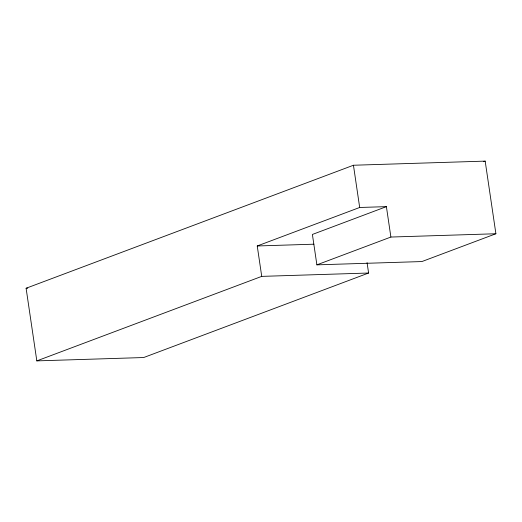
<?xml version="1.0" encoding="UTF-8"?>
<svg xmlns="http://www.w3.org/2000/svg" width="522" height="522" viewBox="0 0 522 522"><rect width="100%" height="100%" fill="white"/><g stroke="black" fill="none" stroke-linecap="round" stroke-linejoin="round"><path stroke-width="0.78" d="M367.064 262.625L368.597 273.026L143.694 357.531L36.827 360.885L26.1 288.248L353.446 165.246L485.173 161.115L495.9 233.752L421.893 261.561L316.887 264.85L312.397 234.45L386.397 206.64L390.893 237.047L316.887 264.85M36.827 360.885L261.731 276.379L257.242 245.973L359.684 207.475L386.397 206.64M483.646 161.69L485.173 161.115M390.893 237.047L495.9 233.752M257.242 245.973L313.911 244.192M261.731 276.379L368.597 273.026M26.1 288.248L27.725 288.196M353.446 165.246L359.684 207.475"/></g></svg>
